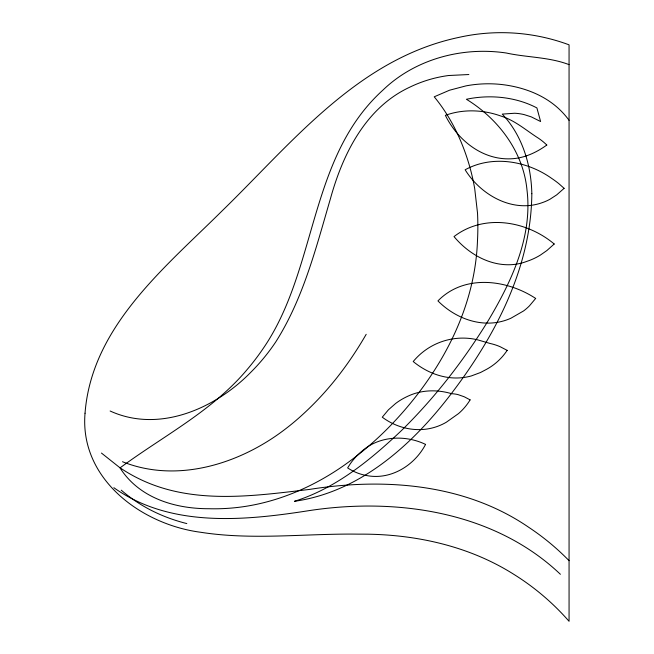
<?xml version="1.0" encoding="UTF-8"?>
<svg xmlns="http://www.w3.org/2000/svg" width="654" height="654" viewBox="0 0 654 654"><rect width="100%" height="100%" fill="white"/><g stroke="black" fill="none" stroke-linecap="round" stroke-linejoin="round"><path stroke-width="0.98" d="M366.191 334.308C354.738 354.149 341.56 373.033 326.444 390.266A309.342 309.342 0 0 1 302.181 414.979A239.168 239.168 0 0 1 286.542 428.125C241.277 463.408 178.027 483.919 122.494 461.724M468.861 74.531L448.644 75.512A126.958 126.958 0 0 0 409.576 87.268C365.676 107.738 342.753 154.042 330.483 198.546C316.103 247.514 303.481 298.142 275.882 341.731A198.334 198.334 0 0 1 250.752 372.33C215.509 408.439 159.216 433.479 110.125 411.006M186.815 523.576C170.236 519.423 154.213 512.875 139.703 503.801A148.139 148.139 0 0 1 121.252 490.173M569.062 64.632C548.951 56.939 527.083 57.552 506.302 53.015C462.419 46.434 415.192 58.974 382.925 90.105C308.32 157.688 317.705 268.9 263.374 348.222A239.56 239.56 0 0 1 247.416 369.224C212.485 411.047 163.148 435.981 120.017 467.904A77.646 77.646 0 0 0 131.274 481.777C151.736 501.7 181.256 508.787 209.084 508.73A202.356 202.356 0 0 0 235.947 507.635C274.893 503.474 311.966 487.761 343.922 465.435A332.314 332.314 0 0 0 387.577 428.574C437.134 378.437 474.853 312.661 477.477 240.86A269.105 269.105 0 0 0 477.518 213.081L474.73 188.81A220.341 220.341 0 0 0 469.261 165.086C462.026 140.406 450.663 116.698 434.223 96.8L449.56 90.211L466.057 85.862A120.965 120.965 0 0 1 501.029 84.448C522.881 86.843 544.888 94.871 560.715 110.6A78.644 78.644 0 0 1 569.062 120.303M507.21 350.389L500.187 346.734A52.884 52.884 0 0 0 490.148 343.489L477.126 339.704A64.28 64.28 0 0 0 413.214 361.539C425.566 371.725 441.295 378.339 457.457 377.987A56.367 56.367 0 0 0 471.395 375.919L480.494 372.518L484.941 370.18A58.222 58.222 0 0 0 507.161 350.356M470.103 399.872L464.266 396.79L458.201 394.664A32.046 32.046 0 0 0 451.685 393.716C437.493 389.432 421.732 389.71 408.121 396.095A64.542 64.542 0 0 0 395.686 403.428L388.443 409.788L382.271 417.187C395.498 427.136 412.837 431.787 429.196 428.656A53.922 53.922 0 0 0 446.298 422.247L458.536 413.581A57.429 57.429 0 0 0 470.12 399.88M113.837 487.696C169.844 527.418 242.217 520.927 306.35 511.052C394.403 497.032 493.606 510.758 560.404 574.294M101.46 453.067L119.641 467.52A154.745 154.745 0 0 0 139.384 478.941C192.399 504.847 253.172 496.092 309.489 489.421C384.012 477.6 464.888 483.494 528.726 527.304A246.664 246.664 0 0 1 569.062 560.682M531.833 193.707C531.154 268.573 494.334 337.816 449.633 395.842C411.113 445.914 359.218 492.184 294.439 501.307C335.952 488.276 370.401 459.999 401.499 430.528C434.869 397.771 463.719 360.501 488.195 320.697C511.559 281.473 532.699 236.854 526.985 189.938C523.331 151.859 498.405 118.848 466.392 99.269L470.823 98.427A114.025 114.025 0 0 1 493.484 96.898C508.518 97.413 523.552 100.904 536.901 107.926L540.613 121.538L531.318 116.894L524.271 114.638A50.129 50.129 0 0 0 514.698 113.248L502.264 114.115C522.276 135.37 531.203 164.972 531.833 193.707M85.036 413.238C79.453 478.777 141.182 524.394 200.426 532.233C252.845 540.482 305.958 533.345 358.678 534.154C412.592 533.672 467.561 545.15 513.57 574.179A246.664 246.664 0 0 1 569.07 621.3L569.062 44.84A194.099 194.099 0 0 0 458.961 37.376C358.008 58.639 292.011 142.899 221.943 211.038C164.653 267.854 91.634 326.681 85.036 413.238M425.566 444.401C414.546 465.517 390.642 480.355 366.461 475.515A50.096 50.096 0 0 1 347.634 467.912L350.094 464.054A63.855 63.855 0 0 1 362.439 450.745C379.729 435.736 405.537 434.771 425.566 444.401M535.667 298.437L529.429 305.868A53.227 53.227 0 0 1 523.609 310.92L510.921 318.228A55.459 55.459 0 0 1 496.697 322.455C475.033 325.806 453.075 316.135 437.935 300.905C464.168 274.034 506.621 279.332 535.667 298.437M564.116 188.336L556.717 194.859L549.973 199.249A49.23 49.23 0 0 1 542.248 202.65C512.654 213.302 480.723 194.982 465.149 169.778C492.454 154.777 527.124 160.9 551.747 178.444A98.198 98.198 0 0 1 558.737 183.57L564.116 188.336M554.216 244.007L546.858 250.564L540.302 255.134A64.329 64.329 0 0 1 527.001 261.322A52.418 52.418 0 0 1 512.213 264.625C489.56 266.194 468.141 253.572 454.015 236.584C484.017 213.474 526.658 220.79 554.216 244.007M546.793 145.041C536.975 152.137 525.595 157.581 513.398 158.652A58.647 58.647 0 0 1 497.719 157.9C474.51 153.584 455.642 136.04 445.358 115.349C463.097 108.907 482.946 109.651 500.612 115.946C514.33 120.091 525.178 129.566 536.877 137.209A56.187 56.187 0 0 1 545.346 143.659L546.793 145.041"/></g></svg>
